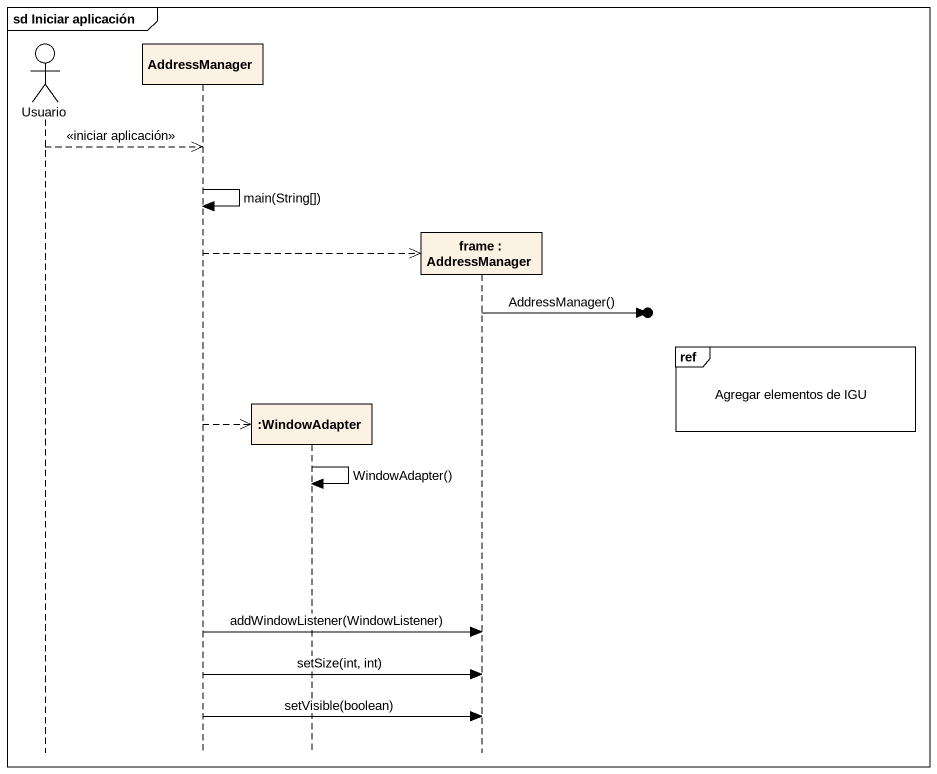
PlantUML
@startuml
mainframe sd Iniciar aplicación
hide footbox
actor Usuario
participant AddressManager
participant ":WindowAdapter" as WindowAdapter
participant "frame : AddressManager" as frame_

Usuario -->> AddressManager : <<iniciar aplicación>>
AddressManager -> AddressManager : main(String[])
AddressManager -->> frame_ **
frame_ ->o] : AddressManager()
ref over frame_ : Agregar elementos de IGU
AddressManager -->> WindowAdapter **
WindowAdapter -> WindowAdapter : WindowAdapter()
AddressManager -> frame_ : addWindowListener(WindowListener)
AddressManager -> frame_ : setSize(int, int)
AddressManager -> frame_ : setVisible(boolean)
@enduml
